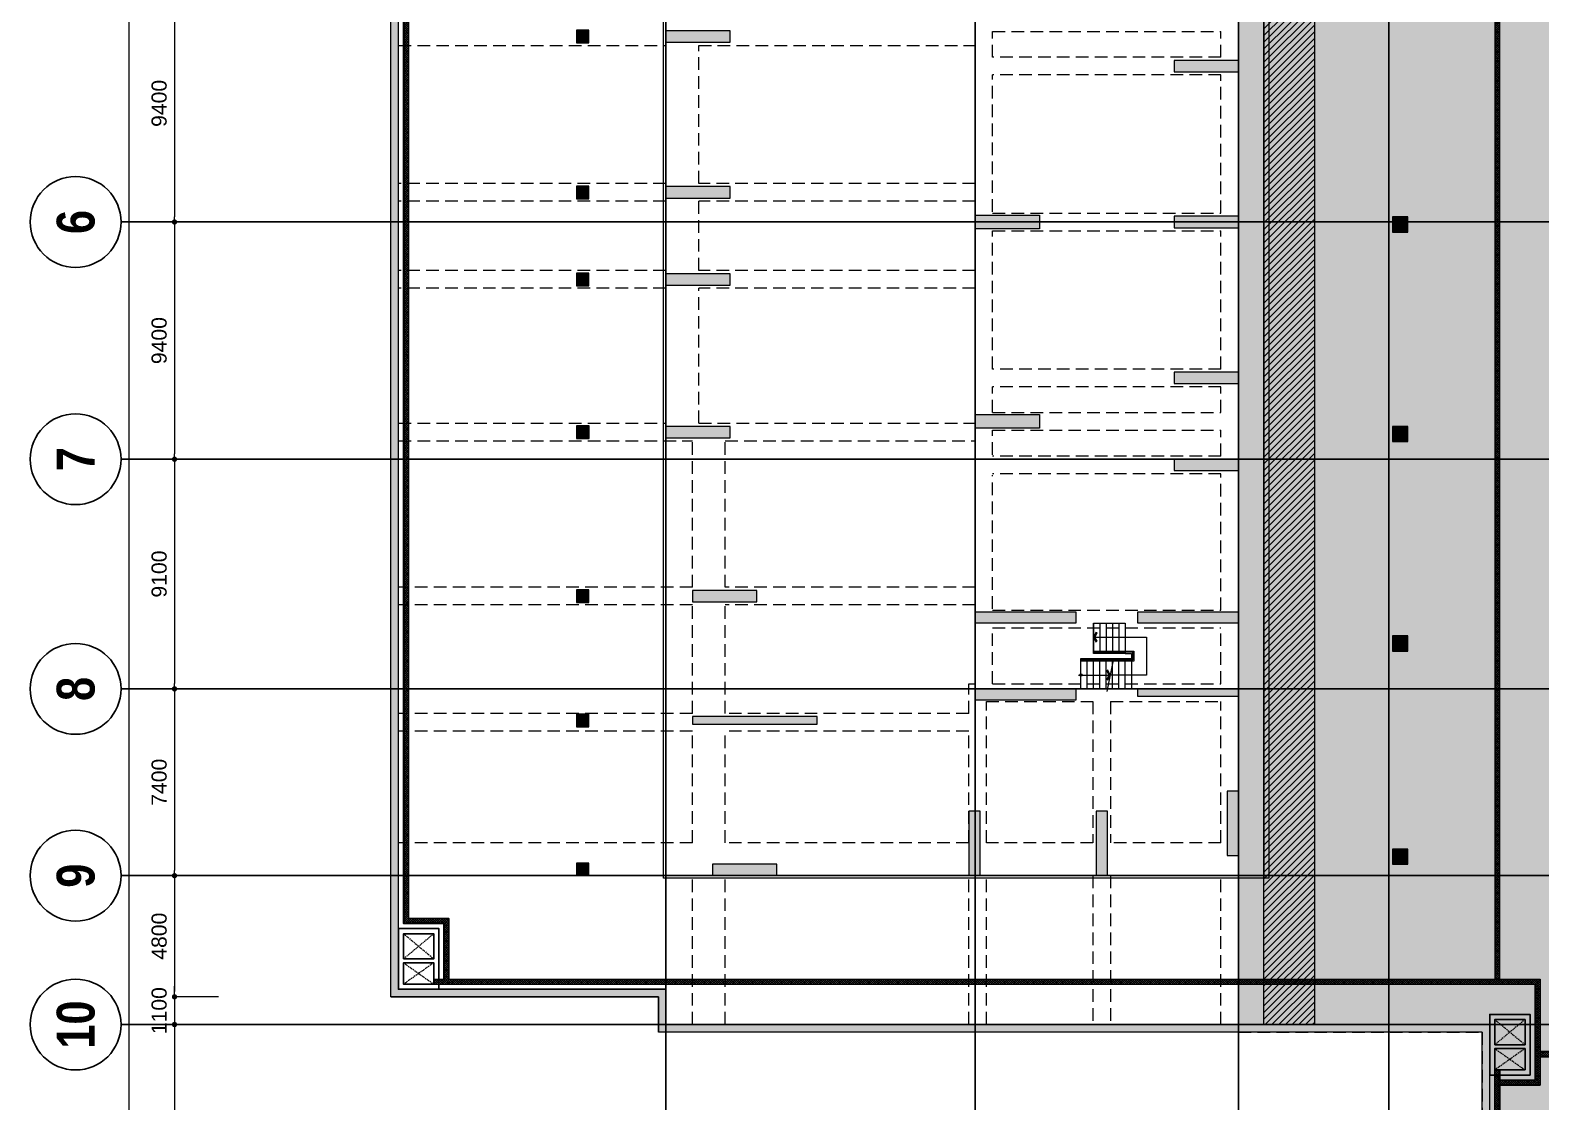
# Model space of a CAD drawing. Header units: millimetres. Extents: x 2356525 to 2927188, y -665534 to -417818.
# Drawn here: x 2379261 to 2439133, y -528691 to -486232 of the extents above; entities that cross this region are included whole.
import ezdxf
from ezdxf.enums import TextEntityAlignment as Align

# ---------------------------------------------------------------- set-up
doc = ezdxf.new("R2010")
doc.units = ezdxf.units.MM
doc.header["$LTSCALE"] = 200
doc.header["$MEASUREMENT"] = 0
for name, pattern in [('CHG_XX_Cot_Ham 2$0$MB_Luoi truc$0$HTT Hidden 21', [3, 2, -1]), ('CHG_XX_Damsan_Ham 2$0$CHG_XX_Damsan_Ham 2$0$HIDDEN', [0.375, 0.25, -0.125]), ('CHG_XX_Luoi truc$0$MB_Luoi truc$0$Center101', [13, 10, -1, 1, -1])]:
    doc.linetypes.add(name, pattern=pattern)
doc.layers.get('0').update_dxf_attribs({"lineweight": 9})
doc.layers.get('Defpoints').update_dxf_attribs({"color": 10, "lineweight": 0})
for name, color, linetype, lineweight in [('CHG_XX_Cot_Ham 2$0$MB_Luoi truc$0$Dim 300', 1, 'Continuous', 5), ('CHG_XX_Cot_Ham 2$0$NS-Pier-H2', 150, 'Continuous', 13), ('CHG_XX_Cot_Ham 2$0$NS-Pier-H2 @ 1', 150, 'Continuous', 13), ('CHG_XX_Cot_Ham 2$0$NS-Pier-H2 @ 150', 150, 'Continuous', 13), ("CHG_XX_Damsan_Ham 2$0$CHG_XX_Damsan_Ham 2$0$'S_General_Hidden_1 Thin", 1, 'CHG_XX_Damsan_Ham 2$0$CHG_XX_Damsan_Ham 2$0$HIDDEN', 18), ('CHG_XX_Damsan_Ham 2$0$CHG_XX_Damsan_Ham 2$0$CHG_XX_Damsan_Ham 2$0$DBAO', 3, 'Continuous', 13), ('CHG_XX_Damsan_Ham 2$0$CHG_XX_Damsan_Ham 2$0$CHG_XX_Damsan_Ham 2$0$Start net bao', 3, 'Continuous', 18), ('CHG_XX_Damsan_Ham 2$0$CHG_XX_Damsan_Ham 2$0$DBAO', 3, 'Continuous', 13), ('CHG_XX_Damsan_Ham 2$0$CHG_XX_Damsan_Ham 2$0$DMo', 9, 'CHG_XX_Damsan_Ham 2$0$CHG_XX_Damsan_Ham 2$0$HIDDEN', 9), ('CHG_XX_Damsan_Ham 2$0$CHG_XX_Damsan_Ham 2$0$DTE-MEP-H-SLAB TEXT', 3, 'Continuous', 0), ('CHG_XX_Damsan_Ham 2$0$CHG_XX_Damsan_Ham 2$0$HATCH', 154, 'Continuous', 9), ('CHG_XX_Damsan_Ham 2$0$CHG_XX_Damsan_Ham 2$0$mach ngung thi cong', 6, 'Continuous', 13), ('CHG_XX_Damsan_Ham 2$0$CHG_XX_Damsan_Ham 2$0$Start hatch', 8, 'Continuous', 25), ('CHG_XX_Damsan_Ham 2$0$CHG_XX_Damsan_Ham 2$0$Start net bao', 3, 'Continuous', 18), ('CHG_XX_Damsan_Ham 2$0$HATCH', 57, 'Continuous', 9), ('CHG_XX_Damsan_Ham 2$0$mach ngung thi cong', 6, 'Continuous', 13), ('CHG_XX_Damsan_Ham 2$0$tam cap ram', 8, 'Continuous', 5)]:
    doc.layers.add(name, color=color, linetype=linetype, lineweight=lineweight)
for name, color, linetype, lineweight, plot in [('CHG_XX_Cot_Ham 2$0$NS-Column-H2', 90, 'Continuous', 13, False), ('CHG_XX_Cot_Ham 2$0$NS-Column-H2 @ 1', 90, 'Continuous', 13, False), ('CHG_XX_Cot_Ham 2$0$NS-Column-H2 @ 150', 90, 'Continuous', 13, False)]:
    doc.layers.add(name, color=color, linetype=linetype, lineweight=lineweight, plot=plot)
for name, color, linetype in [("CHG_XX_Damsan_Ham 2$0$CHG_XX_Damsan_Ham 2$0$'S_General_Hatch_8", 8, 'Continuous'), ('CHG_XX_Damsan_Ham 2$0$CHG_XX_Damsan_Ham 2$0$MEP-00-GENERAL-35', 2, 'Continuous'), ('CHG_XX_Luoi truc$0$Grid', 34, 'Continuous'), ('CHG_XX_Luoi truc$0$Grid Line', 251, 'CHG_XX_Luoi truc$0$MB_Luoi truc$0$Center101')]:
    doc.layers.add(name, color=color, linetype=linetype)
doc.styles.add('CHG_XX_Cot_Ham 2$0$MB_Luoi truc$0$Arial_C', font='arial.ttf')
doc.styles.add('CHG_XX_Luoi truc$0$MB_Luoi truc$0$Grid A-F$0$VNI-HelveCB', font='')
doc.styles.get('CHG_XX_Luoi truc$0$MB_Luoi truc$0$Grid A-F$0$VNI-HelveCB').set_extended_font_data('VNI-Helve-Condense', bold=True)
doc.dimstyles.new('CHG_XX_Cot_Ham 2$0$MB_Luoi truc$0$Dim 300 (A1-A2)', dxfattribs={"dimscale": 300, "dimtxt": 2, "dimasz": 0.7, "dimexe": 0, "dimexo": 1, "dimgap": 1, "dimtad": 1, "dimdec": 0, "dimzin": 12, "dimdsep": 46, "dimtxsty": 'CHG_XX_Cot_Ham 2$0$MB_Luoi truc$0$Arial_C', "dimblk": 'CHG_XX_Cot_Ham 2$0$MB_Luoi truc$0$_Dot', "dimcen": 1, "dimclrd": 256, "dimclre": 256, "dimclrt": 3, "dimadec": 0, "dimazin": 0, "dimtfac": 1, "dimtdec": 0, "dimtix": 1, "dimtmove": 2, "dimatfit": 3, "dimldrblk": 'CHG_XX_Cot_Ham 2$0$MB_Luoi truc$0$HTT Arrow 30', "dimfxl": 1, "dimtolj": 1, "dimtzin": 0, "dimarcsym": 0})
pattern_1 = [(45, (273994.73, -8650), (-44.194174, 44.194174), []), (135, (273994.73, -8650), (-44.194174, -44.194174), [])]
pattern_2 = [(45, (170555.19, -8650), (-44.194174, 44.194174), []), (135, (170555.19, -8650), (-44.194174, -44.194174), [])]

# ---------------------------------------------------------------- blocks, each defined once
blk = doc.blocks.new('CHG_XX_Cot_Ham 2$0$MB_Luoi truc$0$_Dot')
at = {"color": 0, "linetype": 'ByBlock', "lineweight": -2}
blk.add_line((-0.5, 0), (-1, 0), dxfattribs=at)
at = {"color": 0, "linetype": 'ByBlock', "const_width": 0.5}
blk.add_lwpolyline([(-0.25, 0, 1), (0.25, 0, 1)], format="xyb", close=True, dxfattribs=at)
blk = doc.blocks.new('*D810')
at = {"layer": 'CHG_XX_Cot_Ham 2$0$MB_Luoi truc$0$Dim 300', "lineweight": -2, "transparency": 16777216}
for p, q in [((-17945, 125550), (-19478, 125550)), ((-19478, 125340), (-19478, 116360)), ((-17945, 116150), (-19478, 116150))]:
    blk.add_line(p, q, dxfattribs=at)
at = {"layer": 'Defpoints', "color": 0, "transparency": 16777216}
for p in [(-17645, 125550), (-19478, 116150), (-17645, 116150)]:
    blk.add_point(p, dxfattribs=at)
at = {"layer": 'CHG_XX_Cot_Ham 2$0$MB_Luoi truc$0$Dim 300', "lineweight": -2, "transparency": 16777216, "xscale": 210, "yscale": 210, "zscale": 210}
for p, rotation in [((-19478, 125550), 90), ((-19478, 116150), 270)]:
    blk.add_blockref('CHG_XX_Cot_Ham 2$0$MB_Luoi truc$0$_Dot', p, dxfattribs=dict(at, rotation=rotation))
at = {"layer": 'CHG_XX_Cot_Ham 2$0$MB_Luoi truc$0$Dim 300', "color": 3, "transparency": 16777216, "insert": (-20085, 120850), "char_height": 600, "attachment_point": 5, "rotation": 90, "style": 'CHG_XX_Cot_Ham 2$0$MB_Luoi truc$0$Arial_C'}
blk.add_mtext('\\A1;9400', dxfattribs=at)
blk = doc.blocks.new('CHG_XX_Cot_Ham 2$0$MB_Luoi truc$0$HTT Arrow 30')
blk.add_hatch(color=256).paths.add_polyline_path([(-2.5, 0.375), (-2.5, -0.375), (0, 0)])
at = {"color": 0, "linetype": 'ByBlock', "lineweight": -2}
for p, q in [((0, 0), (-2.5, 0.375)), ((-2.5, -0.375), (-2.5, 0.375)), ((0, 0), (-2.5, -0.375))]:
    blk.add_line(p, q, dxfattribs=at)
blk = doc.blocks.new('*D811')
at = {"layer": 'CHG_XX_Cot_Ham 2$0$MB_Luoi truc$0$Dim 300', "lineweight": -2, "transparency": 16777216}
for p, q in [((-17945, 116150), (-19478, 116150)), ((-19478, 115940), (-19478, 106960)), ((-17945, 106750), (-19478, 106750))]:
    blk.add_line(p, q, dxfattribs=at)
at = {"layer": 'Defpoints', "color": 0, "transparency": 16777216}
for p in [(-17645, 116150), (-19478, 106750), (-17645, 106750)]:
    blk.add_point(p, dxfattribs=at)
at = {"layer": 'CHG_XX_Cot_Ham 2$0$MB_Luoi truc$0$Dim 300', "lineweight": -2, "transparency": 16777216, "xscale": 210, "yscale": 210, "zscale": 210}
for p, rotation in [((-19478, 116150), 90), ((-19478, 106750), 270)]:
    blk.add_blockref('CHG_XX_Cot_Ham 2$0$MB_Luoi truc$0$_Dot', p, dxfattribs=dict(at, rotation=rotation))
at = {"layer": 'CHG_XX_Cot_Ham 2$0$MB_Luoi truc$0$Dim 300', "color": 3, "transparency": 16777216, "insert": (-20085, 111450), "char_height": 600, "attachment_point": 5, "rotation": 90, "style": 'CHG_XX_Cot_Ham 2$0$MB_Luoi truc$0$Arial_C'}
blk.add_mtext('\\A1;9400', dxfattribs=at)
blk = doc.blocks.new('*D812')
at = {"layer": 'CHG_XX_Cot_Ham 2$0$MB_Luoi truc$0$Dim 300', "lineweight": -2, "transparency": 16777216}
for p, q in [((-17945, 106750), (-19478, 106750)), ((-19478, 106540), (-19478, 97860)), ((-17945, 97650), (-19478, 97650))]:
    blk.add_line(p, q, dxfattribs=at)
at = {"layer": 'Defpoints', "color": 0, "transparency": 16777216}
for p in [(-17645, 106750), (-19478, 97650), (-17645, 97650)]:
    blk.add_point(p, dxfattribs=at)
at = {"layer": 'CHG_XX_Cot_Ham 2$0$MB_Luoi truc$0$Dim 300', "lineweight": -2, "transparency": 16777216, "xscale": 210, "yscale": 210, "zscale": 210}
for p, rotation in [((-19478, 106750), 90), ((-19478, 97650), 270)]:
    blk.add_blockref('CHG_XX_Cot_Ham 2$0$MB_Luoi truc$0$_Dot', p, dxfattribs=dict(at, rotation=rotation))
at = {"layer": 'CHG_XX_Cot_Ham 2$0$MB_Luoi truc$0$Dim 300', "color": 3, "transparency": 16777216, "insert": (-20085, 102200), "char_height": 600, "attachment_point": 5, "rotation": 90, "style": 'CHG_XX_Cot_Ham 2$0$MB_Luoi truc$0$Arial_C'}
blk.add_mtext('\\A1;9100', dxfattribs=at)
blk = doc.blocks.new('*D813')
at = {"layer": 'CHG_XX_Cot_Ham 2$0$MB_Luoi truc$0$Dim 300', "lineweight": -2, "transparency": 16777216}
for p, q in [((-17945, 97650), (-19478, 97650)), ((-19478, 97440), (-19478, 90460)), ((-17945, 90250), (-19478, 90250))]:
    blk.add_line(p, q, dxfattribs=at)
at = {"layer": 'Defpoints', "color": 0, "transparency": 16777216}
for p in [(-17645, 97650), (-19478, 90250), (-17645, 90250)]:
    blk.add_point(p, dxfattribs=at)
at = {"layer": 'CHG_XX_Cot_Ham 2$0$MB_Luoi truc$0$Dim 300', "lineweight": -2, "transparency": 16777216, "xscale": 210, "yscale": 210, "zscale": 210}
for p, rotation in [((-19478, 97650), 90), ((-19478, 90250), 270)]:
    blk.add_blockref('CHG_XX_Cot_Ham 2$0$MB_Luoi truc$0$_Dot', p, dxfattribs=dict(at, rotation=rotation))
at = {"layer": 'CHG_XX_Cot_Ham 2$0$MB_Luoi truc$0$Dim 300', "color": 3, "transparency": 16777216, "insert": (-20085, 93950), "char_height": 600, "attachment_point": 5, "rotation": 90, "style": 'CHG_XX_Cot_Ham 2$0$MB_Luoi truc$0$Arial_C'}
blk.add_mtext('\\A1;7400', dxfattribs=at)
blk = doc.blocks.new('*D815')
at = {"layer": 'CHG_XX_Cot_Ham 2$0$MB_Luoi truc$0$Dim 300', "lineweight": -2, "transparency": 16777216}
for p, q in [((-17945, 90250), (-19478, 90250)), ((-19478, 90040), (-19478, 85660)), ((-17945, 85450), (-19478, 85450))]:
    blk.add_line(p, q, dxfattribs=at)
at = {"layer": 'Defpoints', "color": 0, "transparency": 16777216}
for p in [(-17645, 90250), (-19478, 85450), (-17645, 85450)]:
    blk.add_point(p, dxfattribs=at)
at = {"layer": 'CHG_XX_Cot_Ham 2$0$MB_Luoi truc$0$Dim 300', "lineweight": -2, "transparency": 16777216, "xscale": 210, "yscale": 210, "zscale": 210}
for p, rotation in [((-19478, 90250), 90), ((-19478, 85450), 270)]:
    blk.add_blockref('CHG_XX_Cot_Ham 2$0$MB_Luoi truc$0$_Dot', p, dxfattribs=dict(at, rotation=rotation))
at = {"layer": 'CHG_XX_Cot_Ham 2$0$MB_Luoi truc$0$Dim 300', "color": 3, "transparency": 16777216, "insert": (-20085, 87850), "char_height": 600, "attachment_point": 5, "rotation": 90, "style": 'CHG_XX_Cot_Ham 2$0$MB_Luoi truc$0$Arial_C'}
blk.add_mtext('\\A1;4800', dxfattribs=at)
blk = doc.blocks.new('*D816')
at = {"layer": 'CHG_XX_Cot_Ham 2$0$MB_Luoi truc$0$Dim 300', "lineweight": -2, "transparency": 16777216}
for p, q in [((-19478, 85660), (-19478, 85870)), ((-17729, 85450), (-19478, 85450)), ((-19478, 85450), (-19478, 84350)), ((-17729, 84350), (-19478, 84350)), ((-19478, 84140), (-19478, 83930))]:
    blk.add_line(p, q, dxfattribs=at)
at = {"layer": 'Defpoints', "color": 0, "transparency": 16777216}
for p in [(-17429, 85450), (-19478, 84350), (-17429, 84350)]:
    blk.add_point(p, dxfattribs=at)
at = {"layer": 'CHG_XX_Cot_Ham 2$0$MB_Luoi truc$0$Dim 300', "lineweight": -2, "transparency": 16777216, "xscale": 210, "yscale": 210, "zscale": 210}
for p, rotation in [((-19478, 85450), 270), ((-19478, 84350), 90)]:
    blk.add_blockref('CHG_XX_Cot_Ham 2$0$MB_Luoi truc$0$_Dot', p, dxfattribs=dict(at, rotation=rotation))
at = {"layer": 'CHG_XX_Cot_Ham 2$0$MB_Luoi truc$0$Dim 300', "color": 3, "transparency": 16777216, "insert": (-20085, 84900), "char_height": 600, "attachment_point": 5, "rotation": 90, "style": 'CHG_XX_Cot_Ham 2$0$MB_Luoi truc$0$Arial_C'}
blk.add_mtext('\\A1;1100', dxfattribs=at)
blk = doc.blocks.new('*D817')
at = {"layer": 'CHG_XX_Cot_Ham 2$0$MB_Luoi truc$0$Dim 300', "lineweight": -2, "transparency": 16777216}
for p, q in [((-17945, 84350), (-19478, 84350)), ((-19478, 84140), (-19478, 74060)), ((-17945, 73850), (-19478, 73850))]:
    blk.add_line(p, q, dxfattribs=at)
at = {"layer": 'Defpoints', "color": 0, "transparency": 16777216}
for p in [(-17645, 84350), (-19478, 73850), (-17645, 73850)]:
    blk.add_point(p, dxfattribs=at)
at = {"layer": 'CHG_XX_Cot_Ham 2$0$MB_Luoi truc$0$Dim 300', "lineweight": -2, "transparency": 16777216, "xscale": 210, "yscale": 210, "zscale": 210}
for p, rotation in [((-19478, 84350), 90), ((-19478, 73850), 270)]:
    blk.add_blockref('CHG_XX_Cot_Ham 2$0$MB_Luoi truc$0$_Dot', p, dxfattribs=dict(at, rotation=rotation))
at = {"layer": 'CHG_XX_Cot_Ham 2$0$MB_Luoi truc$0$Dim 300', "color": 3, "transparency": 16777216, "insert": (-20085, 79100), "char_height": 600, "attachment_point": 5, "rotation": 90, "style": 'CHG_XX_Cot_Ham 2$0$MB_Luoi truc$0$Arial_C'}
blk.add_mtext('\\A1;10500', dxfattribs=at)
blk = doc.blocks.new('*D826')
at = {"layer": 'CHG_XX_Cot_Ham 2$0$MB_Luoi truc$0$Dim 300', "lineweight": -2, "transparency": 16777216}
for p, q in [((-17945, 163400), (-21278, 163400)), ((-21278, -8790), (-21278, 163190)), ((-17945, -9000), (-21278, -9000))]:
    blk.add_line(p, q, dxfattribs=at)
at = {"layer": 'Defpoints', "color": 0, "transparency": 16777216}
for p in [(-21278, 163400), (-17645, 163400), (-17645, -9000)]:
    blk.add_point(p, dxfattribs=at)
at = {"layer": 'CHG_XX_Cot_Ham 2$0$MB_Luoi truc$0$Dim 300', "lineweight": -2, "transparency": 16777216, "xscale": 210, "yscale": 210, "zscale": 210}
for p, rotation in [((-21278, 163400), 90), ((-21278, -9000), 270)]:
    blk.add_blockref('CHG_XX_Cot_Ham 2$0$MB_Luoi truc$0$_Dot', p, dxfattribs=dict(at, rotation=rotation))
at = {"layer": 'CHG_XX_Cot_Ham 2$0$MB_Luoi truc$0$Dim 300', "color": 3, "transparency": 16777216, "insert": (-21885, 77200), "char_height": 600, "attachment_point": 5, "rotation": 90, "style": 'CHG_XX_Cot_Ham 2$0$MB_Luoi truc$0$Arial_C'}
blk.add_mtext('\\A1;172400', dxfattribs=at)
blk = doc.blocks.new('*U864')
at = {"layer": 'CHG_XX_Cot_Ham 2$0$NS-Pier-H2 @ 1'}
h = blk.add_hatch(color=256, dxfattribs=at)
h.dxf.hatch_style = 1
h.paths.add_polyline_path([(450, 0), (0, 0), (0, -2550), (450, -2550)])
at = {"layer": 'CHG_XX_Cot_Ham 2$0$NS-Pier-H2 @ 150'}
h = blk.add_hatch(color=256, dxfattribs=at)
h.dxf.hatch_style = 1
h.paths.add_polyline_path([(450, 0), (0, 0), (0, -2550), (450, -2550)])
blk = doc.blocks.new('CHG_XX_Cot_Ham 2$0$Block A_C450x2250')
at = {"layer": 'CHG_XX_Cot_Ham 2$0$NS-Pier-H2'}
blk.add_lwpolyline([(450, -2550), (0, -2550), (0, 0), (450, 0)], close=True, dxfattribs=at)
blk.add_blockref('*U864', (0, 0), dxfattribs=at)
blk = doc.blocks.new('CHG_XX_Cot_Ham 2$0$Block A_C4950x300')
at = {"layer": 'CHG_XX_Cot_Ham 2$0$NS-Pier-H2'}
h = blk.add_hatch(color=256, dxfattribs=at)
h.dxf.hatch_style = 1
h.paths.add_polyline_path([(4950, -300), (4950, 0), (0, 0), (0, -300)])
blk.add_lwpolyline([(4950, -300), (4950, 0), (0, 0), (0, -300)], close=True, dxfattribs=at)
blk = doc.blocks.new('*U865')
at = {"layer": 'CHG_XX_Cot_Ham 2$0$NS-Column-H2 @ 1'}
h = blk.add_hatch(color=256, dxfattribs=at)
h.dxf.hatch_style = 1
h.paths.add_polyline_path([(-300, -300), (-300, 300), (300, 300), (300, -300)])
at = {"layer": 'CHG_XX_Cot_Ham 2$0$NS-Column-H2 @ 150'}
h = blk.add_hatch(color=256, dxfattribs=at)
h.dxf.hatch_style = 1
h.paths.add_polyline_path([(-300, -300), (-300, 300), (300, 300), (300, -300)])
blk = doc.blocks.new('CHG_XX_Cot_Ham 2$0$HoBoi_C600x600')
at = {"layer": 'CHG_XX_Cot_Ham 2$0$NS-Column-H2'}
blk.add_lwpolyline([(300, -300), (300, 300), (-300, 300), (-300, -300)], close=True, dxfattribs=at)
blk.add_blockref('*U865', (0, 0), dxfattribs=at)
blk = doc.blocks.new('CHG_XX_Cot_Ham 2$0$Block A_C10450x300')
at = {"layer": 'CHG_XX_Cot_Ham 2$0$NS-Pier-H2'}
h = blk.add_hatch(color=256, dxfattribs=at)
h.dxf.hatch_style = 1
h.paths.add_polyline_path([(6450, 0), (6450, -450), (10450, -450), (10450, 0)])
h.paths.add_polyline_path([(4000, -450), (4000, 0), (0, 0), (0, -450)])
for points in [[(0, 0), (4000, 0), (4000, -450), (0, -450)], [(6450, 0), (10450, 0), (10450, -450), (6450, -450)]]:
    blk.add_lwpolyline(points, close=True, dxfattribs=at)
blk = doc.blocks.new('*U866')
at = {"layer": 'CHG_XX_Cot_Ham 2$0$NS-Column-H2 @ 1'}
h = blk.add_hatch(color=256, dxfattribs=at)
h.dxf.hatch_style = 1
h.paths.add_polyline_path([(-250, -250), (-250, 250), (250, 250), (250, -250)])
at = {"layer": 'CHG_XX_Cot_Ham 2$0$NS-Column-H2 @ 150'}
h = blk.add_hatch(color=256, dxfattribs=at)
h.dxf.hatch_style = 1
h.paths.add_polyline_path([(-250, -250), (-250, 250), (250, 250), (250, -250)])
blk = doc.blocks.new('CHG_XX_Cot_Ham 2$0$500x500')
at = {"layer": 'CHG_XX_Cot_Ham 2$0$NS-Column-H2'}
blk.add_lwpolyline([(250, -250), (250, 250), (-250, 250), (-250, -250)], close=True, dxfattribs=at)
blk.add_blockref('*U866', (0, 0), dxfattribs=at)
blk = doc.blocks.new('*U867')
at = {"layer": 'CHG_XX_Cot_Ham 2$0$NS-Pier-H2 @ 1'}
h = blk.add_hatch(color=256, dxfattribs=at)
h.dxf.hatch_style = 1
h.paths.add_polyline_path([(550, 0), (0, 0), (0, -2550), (550, -2550)])
at = {"layer": 'CHG_XX_Cot_Ham 2$0$NS-Pier-H2 @ 150'}
h = blk.add_hatch(color=256, dxfattribs=at)
h.dxf.hatch_style = 1
h.paths.add_polyline_path([(550, 0), (0, 0), (0, -2550), (550, -2550)])
blk = doc.blocks.new('CHG_XX_Cot_Ham 2$0$550x2550')
at = {"layer": 'CHG_XX_Cot_Ham 2$0$NS-Pier-H2'}
blk.add_lwpolyline([(550, -2550), (0, -2550), (0, 0), (550, 0)], close=True, dxfattribs=at)
blk.add_blockref('*U867', (0, 0), dxfattribs=at)
blk = doc.blocks.new('*U835')
at = {"layer": 'CHG_XX_Luoi truc$0$Grid Line'}
blk.add_line((0, 0), (0, 608), dxfattribs=at)
at = {"layer": 'CHG_XX_Luoi truc$0$Grid', "lineweight": -2, "style": 'CHG_XX_Luoi truc$0$MB_Luoi truc$0$Grid A-F$0$VNI-HelveCB'}
for tag, p in [('GRIDSUB', (0, 617)), ('GRID', (0, -9))]:
    blk.add_attdef(tag, text='', height=5, dxfattribs=at).set_placement(p, align=Align.MIDDLE)
blk = doc.blocks.new('*U836')
at = {"layer": 'CHG_XX_Luoi truc$0$Grid Line'}
blk.add_line((0, 0), (0, 608), dxfattribs=at)
at = {"layer": 'CHG_XX_Luoi truc$0$Grid', "lineweight": -2, "style": 'CHG_XX_Luoi truc$0$MB_Luoi truc$0$Grid A-F$0$VNI-HelveCB'}
for tag, p in [('GRIDSUB', (0, 617)), ('GRID', (0, -9))]:
    blk.add_attdef(tag, text='', height=5, dxfattribs=at).set_placement(p, align=Align.MIDDLE)
blk = doc.blocks.new('*U837')
at = {"layer": 'CHG_XX_Luoi truc$0$Grid', "lineweight": -2}
blk.add_line((0, 441), (0, 438), dxfattribs=at)
blk.add_circle((0, 447), 6, dxfattribs=at)
at = {"layer": 'CHG_XX_Luoi truc$0$Grid Line'}
blk.add_line((0, 0), (0, 438), dxfattribs=at)
at = {"layer": 'CHG_XX_Luoi truc$0$Grid', "lineweight": -2, "style": 'CHG_XX_Luoi truc$0$MB_Luoi truc$0$Grid A-F$0$VNI-HelveCB'}
for tag, p in [('GRIDSUB', (0, 447)), ('GRID', (0, -9))]:
    blk.add_attdef(tag, text='', height=5, dxfattribs=at).set_placement(p, align=Align.MIDDLE)
blk = doc.blocks.new('CHG_XX_Luoi truc')
at = {"layer": 'CHG_XX_Luoi truc$0$Grid', "xscale": 300, "yscale": 300, "zscale": 300}
for name, p in [('*U836', (0, -12747)), ('*U835', (12250, -12747)), ('*U835', (22700, -12747)), ('*U835', (28650, -12747))]:
    blk.add_blockref(name, p, dxfattribs=at)
at = {"layer": 'CHG_XX_Luoi truc$0$Grid'}
ref = blk.add_blockref('*U837', (110703, 116150), dxfattribs=dict(at, xscale=300.0000000000013, yscale=300.0000000000013, zscale=300.0000000000013, rotation=90))
ref.add_attrib('GRIDSUB', '6', dxfattribs={"lineweight": -2, "height": 1500, "rotation": 90, "style": 'CHG_XX_Luoi truc$0$MB_Luoi truc$0$Grid A-F$0$VNI-HelveCB'}).set_placement((-23397, 116150), align=Align.MIDDLE)
ref = blk.add_blockref('*U837', (110703, 106750), dxfattribs=dict(at, xscale=300.0000000000013, yscale=300.0000000000013, zscale=300.0000000000013, rotation=90))
ref.add_attrib('GRIDSUB', '7', dxfattribs={"lineweight": -2, "height": 1500, "rotation": 90, "style": 'CHG_XX_Luoi truc$0$MB_Luoi truc$0$Grid A-F$0$VNI-HelveCB'}).set_placement((-23397, 106750), align=Align.MIDDLE)
ref = blk.add_blockref('*U837', (110703, 97650), dxfattribs=dict(at, xscale=300.0000000000013, yscale=300.0000000000013, zscale=300.0000000000013, rotation=90))
ref.add_attrib('GRIDSUB', '8', dxfattribs={"lineweight": -2, "height": 1500, "rotation": 90, "style": 'CHG_XX_Luoi truc$0$MB_Luoi truc$0$Grid A-F$0$VNI-HelveCB'}).set_placement((-23397, 97650), align=Align.MIDDLE)
ref = blk.add_blockref('*U837', (110703, 90250), dxfattribs=dict(at, xscale=300.0000000000013, yscale=300.0000000000013, zscale=300.0000000000013, rotation=90))
ref.add_attrib('GRIDSUB', '9', dxfattribs={"lineweight": -2, "height": 1500, "rotation": 90, "style": 'CHG_XX_Luoi truc$0$MB_Luoi truc$0$Grid A-F$0$VNI-HelveCB'}).set_placement((-23397, 90250), align=Align.MIDDLE)
ref = blk.add_blockref('*U837', (110703, 84350), dxfattribs=dict(at, xscale=300.0000000000013, yscale=300.0000000000013, zscale=300.0000000000013, rotation=90))
ref.add_attrib('GRIDSUB', '10', dxfattribs={"lineweight": -2, "height": 1500, "rotation": 90, "style": 'CHG_XX_Luoi truc$0$MB_Luoi truc$0$Grid A-F$0$VNI-HelveCB'}).set_placement((-23397, 84350), align=Align.MIDDLE)
blk = doc.blocks.new('CHG_XX_Damsan_Ham 2$0$CHG_XX_Damsan_Ham 2$0$sdfsgdh')
at = {"layer": 'CHG_XX_Damsan_Ham 2$0$CHG_XX_Damsan_Ham 2$0$Start hatch', "ltscale": 0.5}
h = blk.add_hatch(dxfattribs=at)
h.set_pattern_fill('ANSI37', color=256, scale=500)
h.set_pattern_definition(pattern_2)
h.paths.add_polyline_path([(43750, 200), (43550, 200), (43550, -38999), (43750, -38999)])
h = blk.add_hatch(dxfattribs=at)
h.set_pattern_fill('ANSI37', color=256, scale=500)
h.set_pattern_definition(pattern_1)
h.paths.add_polyline_path([(500, -21786), (300, -21786), (300, -50027), (500, -50027)])
h = blk.add_hatch(dxfattribs=at)
h.set_pattern_fill('ANSI37', color=256, scale=500)
h.set_pattern_definition(pattern_2)
h.paths.add_polyline_path([(43750, -38999), (43550, -38999), (43550, -74750), (43750, -74750)])
h = blk.add_hatch(dxfattribs=at)
h.set_pattern_fill('ANSI37', color=256, scale=500)
h.set_pattern_definition(pattern_1)
h.paths.add_polyline_path([(500, -50027), (300, -50027), (300, -72550), (1900, -72550), (1900, -74750), (1500, -74750), (1500, -74950), (2100, -74950), (2100, -76250), (2100, -72350), (500, -72350)])
h = blk.add_hatch(dxfattribs=at)
h.set_pattern_fill('ANSI37', color=256, scale=500)
h.set_pattern_definition([(45, (273994.73, -7150), (-44.194174, 44.194174), []), (135, (273994.73, -7150), (-44.194174, -44.194174), [])])
h.paths.add_polyline_path([(45350, -74750), (2100, -74750), (2100, -74950), (45150, -74950), (45150, -78750), (43750, -78750), (43750, -78550), (43550, -78550), (43550, -78950), (43750, -78950), (45350, -78950)])
h = blk.add_hatch(dxfattribs=at)
h.set_pattern_fill('ANSI37', color=256, scale=500)
h.set_pattern_definition(pattern_2)
h.paths.add_polyline_path([(72249, -76705), (74991, -76705), (74991, -77624), (74591, -77624), (74591, -77824), (75191, -77824), (75191, -77624), (75191, -76505), (73704, -76505), (73504, -76505), (72049, -76505), (72049, -77624), (45350, -77624), (45350, -77824), (72249, -77824)])
h = blk.add_hatch(dxfattribs=at)
h.set_pattern_fill('ANSI37', color=256, scale=500)
h.set_pattern_definition(pattern_1)
h.paths.add_polyline_path([(43750, -78350), (43550, -78350), (43550, -123131), (45150, -123131), (45150, -125931), (43750, -125931), (43750, -125531), (43550, -125531), (43550, -126131), (43750, -126131), (45350, -126131), (45350, -122931), (43750, -122931)])
at = {"layer": 'CHG_XX_Damsan_Ham 2$0$CHG_XX_Damsan_Ham 2$0$DTE-MEP-H-SLAB TEXT', "color": 2, "ltscale": 0.5}
for p, q in [((43550, 200), (43550, -74750)), ((43750, -74750), (43750, 200)), ((1500, -74750), (1900, -74750)), ((1500, -74750), (1500, -74950)), ((2100, -74750), (45350, -74750)), ((1500, -74950), (45150, -74950)), ((45350, -77124), (45350, -77324)), ((43750, -78350), (43550, -78350))]:
    blk.add_line(p, q, dxfattribs=at)
at = {"layer": 'CHG_XX_Damsan_Ham 2$0$CHG_XX_Damsan_Ham 2$0$MEP-00-GENERAL-35'}
for points in [[(1900, -74750), (1900, -72550), (300, -72550), (300, 0)], [(2100, -74750), (2100, -72350), (500, -72350), (500, -600)], [(43750, -78950), (45350, -78950), (45350, -74750)], [(43750, -78750), (45150, -78750), (45150, -74950)], [(45350, -77624), (72049, -77624), (72049, -76505), (73504, -76505)], [(45350, -77824), (72249, -77824), (72249, -76705), (74991, -76705), (74991, -77624)], [(43750, -125931), (45150, -125931), (45150, -123131), (43550, -123131), (43550, -78350)], [(43750, -78750), (43750, -78350)], [(43750, -126131), (45350, -126131), (45350, -122931), (43750, -122931), (43750, -78950)]]:
    blk.add_lwpolyline(points, dxfattribs=at)
for points in [[(1700, -75150), (1700, -72750), (100, -72750), (100, -75150)], [(300, -73950), (300, -72950), (1500, -72950), (1500, -73950)], [(1500, -74950), (1500, -74100), (300, -74100), (300, -74950)], [(44950, -78550), (44950, -76150), (43350, -76150), (43350, -78550)], [(43550, -77350), (43550, -76350), (44750, -76350), (44750, -77350)], [(44750, -78350), (44750, -77500), (43550, -77500), (43550, -78350)]]:
    blk.add_lwpolyline(points, close=True, dxfattribs=at)
blk = doc.blocks.new('CHG_XX_Damsan_Ham 2$0$MB Ham 2$0$Dot')
at = {"linetype": 'ByBlock', "lineweight": -2}
h = blk.add_hatch(color=0, dxfattribs=at)
edge = h.paths.add_edge_path()
edge.add_arc((0, 0), 0.5, 0, 360)
at = {"color": 0, "linetype": 'ByBlock', "lineweight": -2}
blk.add_line((0, -1), (0, 1), dxfattribs=at)
blk.add_circle((0, 0), 0.5, dxfattribs=at)
blk = doc.blocks.new('CHG_XX_Damsan_Ham 2$0$MB Ham 2$0$Arrow 60')
at = {"linetype": 'ByBlock', "lineweight": -2}
h = blk.add_hatch(color=0, dxfattribs=at)
h.paths.add_polyline_path([(1.88, 0.94), (1.65, 1.38), (0, 0.56), (-1.65, 1.38), (-1.88, 0.94), (0, 0)], flags=17)
h.paths.add_polyline_path([(1.65, 1.38), (1.88, 0.94), (0, 0), (-1.88, 0.94), (-1.65, 1.38), (0, 0.56)])
blk.add_hatch(color=0, dxfattribs=at).paths.add_polyline_path([(1.65, 1.38), (1.88, 0.94), (0, 0), (-1.88, 0.94), (-1.65, 1.38), (0, 0.56)])
at = {"color": 0, "linetype": 'ByBlock', "lineweight": -2}
blk.add_lwpolyline([(1.65, 1.38), (1.88, 0.94), (0, 0), (-1.88, 0.94), (-1.65, 1.38), (0, 0.56)], close=True, dxfattribs=at)
blk = doc.blocks.new('CHG_XX_Damsan_Ham 2$0$ArchStaireH2')
at = {"layer": 'CHG_XX_Damsan_Ham 2$0$tam cap ram'}
for p, q in [((4700, -40800), (4700, -41900)), ((4950, -40800), (4950, -41900)), ((5200, -40800), (5200, -41900)), ((5450, -40800), (5450, -41900)), ((5700, -40800), (5700, -41900)), ((4450, -42250), (4450, -42200)), ((4450, -43400), (4450, -42300)), ((5950, -41950), (4700, -41950)), ((4700, -41950), (4700, -42000)), ((4700, -42250), (4700, -42200)), ((4700, -43400), (4700, -42300)), ((4950, -41950), (4950, -42000)), ((4950, -42250), (4950, -42200)), ((4950, -43400), (4950, -42300)), ((5200, -41950), (5200, -42000)), ((5200, -42250), (5200, -42200)), ((5200, -43400), (5200, -42300)), ((5496, -42200), (5225, -43500)), ((5450, -41950), (5450, -42000)), ((5450, -42250), (5450, -42200)), ((5450, -43400), (5450, -42300)), ((5700, -41950), (5700, -42000)), ((5700, -42250), (5700, -42200)), ((5700, -43400), (5700, -42300)), ((5950, -42250), (5950, -42200)), ((5950, -43400), (5950, -42300)), ((4200, -42850), (5360, -42850))]:
    blk.add_line(p, q, dxfattribs=at)
for points in [[(4700, -41900), (4700, -40800), (5950, -40800), (5950, -42000), (4700, -42000), (4700, -41950)], [(4700, -41350), (6800, -41350), (6800, -42850), (5360, -42850)], [(5485, -42250), (6250, -42250), (6250, -41950), (4700, -41950), (4700, -41900), (6300, -41900), (6300, -42300), (5485, -42300)], [(5246, -43400), (4200, -43400), (4200, -42200), (5496, -42200)], [(5475, -42300), (4200, -42300), (4200, -42250), (5485, -42250)], [(4700, -41950), (5950, -41950), (5950, -42000), (4700, -42000)], [(6200, -42300), (6200, -43400), (5246, -43400)], [(5496, -42200), (6200, -42200), (6200, -42250)], [(5950, -42000), (6200, -42000), (6200, -42200)]]:
    blk.add_lwpolyline(points, dxfattribs=at)
blk.add_lwpolyline([(4838, -41185), (4794, -41163), (4700, -41350), (4794, -41538), (4838, -41515), (4756, -41350)], close=True, dxfattribs=at)
for name, p, xscale, yscale, zscale, rotation in [('CHG_XX_Damsan_Ham 2$0$MB Ham 2$0$Dot', (4200, -42850), 100.0000000000002, 100.0000000000002, 100.0000000000002, 270), ('CHG_XX_Damsan_Ham 2$0$MB Ham 2$0$Arrow 60', (5360, -42850), -100.0000000000001, 100.0000000000001, 100, 90)]:
    blk.add_blockref(name, p, dxfattribs=dict(at, xscale=xscale, yscale=yscale, zscale=zscale, rotation=rotation))
blk = doc.blocks.new('CHG_XX_Cot_Ham 2')
at = {"layer": 'CHG_XX_Cot_Ham 2$0$NS-Pier-H2'}
h = blk.add_hatch(color=256, dxfattribs=at)
h.dxf.hatch_style = 1
h.paths.add_polyline_path([(99639.2, 163400), (-10900, 163400), (-10900, 85450), (-300, 85450), (-300, 84050), (32350, 84050), (32350, -9000), (103575.5, -9000), (106050, -6022), (106050, 158254.3)])
h.paths.add_polyline_path([(99533.7, 163100), (105750, 158110.4), (105750, 90450), (105650, 90450), (105750, 90450), (105750, 13850), (105750, 13722.3), (105750, -5913.6), (103434.7, -8700), (93599.8, -8700), (93299.8, -8700), (32650, -8700), (32650, 84350), (0, 84350), (0, 85750), (-10600, 85750), (-10600, 163100), (93600, 163100)], flags=16)
h = blk.add_hatch(color=256, dxfattribs=at)
h.dxf.hatch_style = 1
h.paths.add_polyline_path([(18700, 97650), (18700, 97350), (22700, 97350), (22700, 97650)])
h.paths.add_polyline_path([(16250, 97200), (16250, 97650), (12250, 97650), (12250, 97200)])
for p, q in [((-10900, 85450), (-10900, 163400)), ((-10600, 85750), (-10600, 163100)), ((0, 85750), (-10600, 85750)), ((0, 84350), (0, 85750)), ((-300, 85450), (-10900, 85450)), ((-300, 84050), (-300, 85450)), ((32350, 84050), (-300, 84050)), ((32650, 84350), (0, 84350)), ((32350, -9000), (32350, 84050)), ((32650, -8700), (32650, 84350))]:
    blk.add_line(p, q, dxfattribs=at)
at = {"layer": 'CHG_XX_Cot_Ham 2$0$NS-Pier-H2', "linetype": 'CHG_XX_Cot_Ham 2$0$MB_Luoi truc$0$HTT Hidden 21'}
blk.add_lwpolyline([(99639.2, 163400), (106050, 158254.3), (106050, -6022), (103575.5, -9000), (32350, -9000), (32350, 84050), (-300, 84050), (-300, 85450), (-10900, 85450), (-10900, 163400)], close=True, dxfattribs=at)
at = {"layer": 'CHG_XX_Cot_Ham 2$0$NS-Pier-H2'}
for points in [[(12250, 97650), (16250, 97650), (16250, 97200), (12250, 97200)], [(18700, 97650), (22700, 97650), (22700, 97350), (18700, 97350)]]:
    blk.add_lwpolyline(points, close=True, dxfattribs=at)
at = {"layer": 'CHG_XX_Cot_Ham 2$0$NS-Column-H2'}
for name, p in [('CHG_XX_Cot_Ham 2$0$500x500', (-3300, 123497.9)), ('CHG_XX_Cot_Ham 2$0$500x500', (-3300, 117322.9)), ('CHG_XX_Cot_Ham 2$0$HoBoi_C600x600', (29100, 116050)), ('CHG_XX_Cot_Ham 2$0$500x500', (-3300, 113872.9)), ('CHG_XX_Cot_Ham 2$0$500x500', (-3298.5, 107822.9)), ('CHG_XX_Cot_Ham 2$0$HoBoi_C600x600', (29100, 107750)), ('CHG_XX_Cot_Ham 2$0$500x500', (-3300, 101325)), ('CHG_XX_Cot_Ham 2$0$HoBoi_C600x600', (29100, 99450)), ('CHG_XX_Cot_Ham 2$0$500x500', (-3300, 96397.9)), ('CHG_XX_Cot_Ham 2$0$HoBoi_C600x600', (29100, 91000)), ('CHG_XX_Cot_Ham 2$0$500x500', (-3300, 90500))]:
    blk.add_blockref(name, p, dxfattribs=at)
at = {"layer": 'CHG_XX_Cot_Ham 2$0$NS-Pier-H2'}
for name, p in [('CHG_XX_Luoi truc', (0, 0)), ('CHG_XX_Cot_Ham 2$0$Block A_C10450x300', (12250, 100700)), ('CHG_XX_Cot_Ham 2$0$Block A_C4950x300', (1050, 96550))]:
    blk.add_blockref(name, p, dxfattribs=at)
at = {"layer": 'CHG_XX_Cot_Ham 2$0$NS-Pier-H2', "xscale": -1}
for p, rotation in [((0, 123725), 90), ((20150, 122550), 90), ((0, 117550), 90), ((20150, 116375), 90), ((0, 114100), 90), ((20150, 110200), 90), ((0, 108050), 90), ((20150, 106750), 90), ((20150, 106750), 90), ((1050, 101550), 90), ((22250, 91050), 180), ((12000, 90250), 180), ((17050, 90250), 180), ((1850, 90700), 90)]:
    blk.add_blockref('CHG_XX_Cot_Ham 2$0$Block A_C450x2250', p, dxfattribs=dict(at, rotation=rotation))
at = {"layer": 'CHG_XX_Cot_Ham 2$0$NS-Pier-H2', "rotation": 90}
for p in [(12250, 115875), (12250, 107975)]:
    blk.add_blockref('CHG_XX_Cot_Ham 2$0$550x2550', p, dxfattribs=at)
at = {"layer": 'CHG_XX_Cot_Ham 2$0$MB_Luoi truc$0$Dim 300'}
for base, p1, p2, picture, middle in [((-21278.2, 163400), (-17645.1, -9000), (-17645.1, 163400), '*D826', (-21884.5, 77200)), ((-19478.2, 116150), (-17645.1, 125550), (-17645.1, 116150), '*D810', (-20084.5, 120850)), ((-19478.2, 106750), (-17645.1, 116150), (-17645.1, 106750), '*D811', (-20084.5, 111450)), ((-19478.2, 97650), (-17645.1, 106750), (-17645.1, 97650), '*D812', (-20084.5, 102200)), ((-19478.2, 90250), (-17645.1, 97650), (-17645.1, 90250), '*D813', (-20084.5, 93950)), ((-19478.2, 85450), (-17645.1, 90250), (-17645.1, 85450), '*D815', (-20084.5, 87850)), ((-19478.2, 84350), (-17428.8, 85450), (-17428.8, 84350), '*D816', (-20084.5, 84900)), ((-19478.2, 73850), (-17645.1, 84350), (-17645.1, 73850), '*D817', (-20084.5, 79100))]:
    dim = blk.add_linear_dim(base=base, p1=p1, p2=p2, angle=90, dimstyle='CHG_XX_Cot_Ham 2$0$MB_Luoi truc$0$Dim 300 (A1-A2)', dxfattribs=at)
    dim.commit()
    dim.dimension.update_dxf_attribs({"geometry": picture, "text_midpoint": middle})
blk = doc.blocks.new('CHG_XX_Damsan_Ham 2', base_point=(3089256, -609981))
at = {"layer": "CHG_XX_Damsan_Ham 2$0$CHG_XX_Damsan_Ham 2$0$'S_General_Hatch_8"}
h = blk.add_hatch(dxfattribs=at)
h.set_pattern_fill('CROSS', color=256, scale=2000)
edge = h.paths.add_edge_path()
edge.add_line((76750, 42625), (76750, 65250))
edge.add_line((76750, 65250), (76750, 65850))
edge.add_line((76750, 65850), (77900, 65850))
edge.add_line((77900, 65850), (77900, 89350))
edge.add_line((77900, 89350), (76850, 89350))
edge.add_line((76850, 89350), (76850, 90650))
edge.add_line((76850, 90650), (76852, 131950))
edge.add_line((76852, 131950), (51950, 131950))
edge.add_line((51950, 131950), (51950, 130600))
edge.add_line((51950, 130600), (22700, 130600))
edge.add_line((22700, 130600), (22700, 84050))
edge.add_line((22700, 84050), (32350, 84050))
edge.add_line((32350, 84050), (32350, 22700))
edge.add_line((32350, 22700), (76500, 22700))
edge.add_line((76500, 22700), (76500, 23518))
edge.add_line((76500, 23518), (76750, 23518))
edge.add_line((76750, 23518), (76750, 42625))
edge.add_line((76750, 42625), (76750, 43198))
at = {"layer": 'CHG_XX_Damsan_Ham 2$0$CHG_XX_Damsan_Ham 2$0$HATCH'}
h = blk.add_hatch(dxfattribs=at)
h.set_pattern_fill('ANSI31', color=256, scale=1500)
h.set_pattern_definition([(45, (-2702289.21, 609981.01), (-132.582521, 132.582521), [])])
h.paths.add_polyline_path([(32350, 25700), (73852, 25700), (73852, 127600), (25700, 127600), (25700, 84350), (23700, 84350), (23700, 129600), (75851, 129600), (75851, 23700), (32350, 23700)])
at = {"layer": "CHG_XX_Damsan_Ham 2$0$CHG_XX_Damsan_Ham 2$0$'S_General_Hidden_1 Thin", "ltscale": 10}
for p, q in [((22700, 130600), (22700, 84050)), ((12950, 122675), (12950, 123700)), ((12950, 123700), (22000, 123700)), ((22000, 122675), (22000, 123700)), ((22700, 116500), (22700, 123650)), ((-10600, 123150), (0, 123150)), ((0, 117675), (0, 123150)), ((0, 117675), (0, 123150)), ((0, 117675), (0, 123150)), ((1300, 123150), (12250, 123150)), ((1300, 117675), (1300, 123150)), ((12250, 117675), (12250, 123150)), ((22000, 122675), (12950, 122675)), ((12950, 116550), (12950, 121975)), ((22000, 121975), (12950, 121975)), ((22000, 116500), (22000, 121975)), ((0, 117675), (-10600, 117675)), ((12250, 117675), (1300, 117675)), ((0, 116975), (-10600, 116975)), ((0, 114225), (0, 116975)), ((0, 114225), (0, 116975)), ((12250, 116975), (1300, 116975)), ((1300, 114225), (1300, 116975)), ((12250, 114275), (12250, 116975)), ((12950, 116500), (22000, 116500)), ((12950, 115800), (22000, 115800)), ((12950, 110325), (12950, 115800)), ((22000, 110325), (22000, 115800)), ((22700, 108600), (22700, 115800)), ((0, 114225), (-10600, 114225)), ((12250, 114225), (1300, 114225)), ((0, 113525), (-10600, 113525)), ((0, 108175), (0, 113525)), ((0, 108175), (0, 113525)), ((12250, 113525), (1300, 113525)), ((1300, 108175), (1300, 113525)), ((12250, 108175), (12250, 113525)), ((22000, 110325), (12950, 110325)), ((12950, 108600), (12950, 109625)), ((22000, 109625), (12950, 109625)), ((22000, 108600), (22000, 109625)), ((12950, 108600), (22000, 108600)), ((-10600, 108175), (0, 108175)), ((1300, 108175), (12250, 108175)), ((12950, 107900), (22000, 107900)), ((12950, 106925), (12950, 107900)), ((22000, 106875), (22000, 107900)), ((22700, 100745), (22700, 107900)), ((-10600, 107475), (1050, 107475)), ((1050, 101675), (1050, 107475)), ((2350, 107475), (12250, 107475)), ((2350, 101675), (2350, 107475)), ((12250, 101675), (12250, 107475)), ((22000, 106875), (12950, 106875)), ((22000, 106175), (12950, 106175)), ((12950, 100825), (12950, 106125)), ((22000, 100775), (22000, 106175)), ((1050, 101675), (-10600, 101675)), ((12250, 101675), (2350, 101675)), ((1050, 100975), (-10600, 100975)), ((1050, 96675), (1050, 100975)), ((12250, 100975), (2350, 100975)), ((2350, 96675), (2350, 100975)), ((12250, 97850), (12250, 100975)), ((12250, 100650), (12250, 100825)), ((12950, 100775), (22000, 100775)), ((12950, 100075), (22000, 100075)), ((12950, 97850), (12950, 100025)), ((22000, 97850), (22000, 100075)), ((22700, 97850), (22700, 100025)), ((12000, 96675), (12000, 97850)), ((12000, 97850), (12250, 97850)), ((12950, 97850), (22000, 97850)), ((12700, 91550), (12700, 97150)), ((12700, 97150), (16925, 97150)), ((16925, 97150), (16925, 91550)), ((17625, 97150), (17625, 91550)), ((17625, 97150), (22000, 97150)), ((22000, 91550), (22000, 97150)), ((22700, 91550), (22700, 97150)), ((1050, 96675), (-10600, 96675)), ((12000, 96675), (2350, 96675)), ((1050, 95975), (-10600, 95975)), ((1050, 91550), (1050, 95975)), ((12000, 95975), (2350, 95975)), ((2350, 91550), (2350, 95975)), ((12000, 91550), (12000, 95975)), ((1050, 91550), (-10600, 91550)), ((12000, 91550), (2350, 91550)), ((16925, 91550), (12700, 91550)), ((22000, 91550), (17625, 91550)), ((1050, 90250), (-10600, 90250)), ((1050, 84350), (1050, 90250)), ((2350, 84350), (2350, 90250)), ((12000, 90250), (2350, 90250)), ((12000, 84350), (12000, 90250)), ((12700, 84350), (12700, 90250)), ((16925, 90250), (12700, 90250)), ((16925, 90250), (16925, 84350)), ((17625, 90250), (17625, 84350)), ((22000, 90250), (17625, 90250)), ((22000, 84350), (22000, 90250)), ((22700, 84350), (22700, 90250)), ((22700, 84050), (32350, 84050)), ((32350, 84050), (32350, 22700))]:
    blk.add_line(p, q, dxfattribs=at)
at = {"layer": 'CHG_XX_Damsan_Ham 2$0$CHG_XX_Damsan_Ham 2$0$CHG_XX_Damsan_Ham 2$0$DBAO'}
for points in [[(-10600, 85750), (0, 85750), (0, 84350)], [(-10900, 85450), (-300, 85450), (-300, 84050)]]:
    blk.add_lwpolyline(points, dxfattribs=at)
at = {"layer": 'CHG_XX_Damsan_Ham 2$0$CHG_XX_Damsan_Ham 2$0$CHG_XX_Damsan_Ham 2$0$Start net bao'}
for points in [[(-10900, 163400), (99639, 163400), (106050, 158250), (106050, -6022), (103576, -9000), (32350, -9000), (32350, 84050), (-300, 84050)], [(-10900, 85450), (-10900, 163400)], [(-10600, 85750), (-10600, 163100), (99534, 163100), (105750, 158106), (105750, 128050)], [(93300, -8700), (32650, -8700), (32650, 84350), (0, 84350)]]:
    blk.add_lwpolyline(points, dxfattribs=at)
at = {"layer": 'CHG_XX_Damsan_Ham 2$0$CHG_XX_Damsan_Ham 2$0$DBAO'}
for points in [[(-10600, 85750), (0, 85750), (0, 84350)], [(-10900, 85450), (-300, 85450), (-300, 84050)]]:
    blk.add_lwpolyline(points, dxfattribs=at)
at = {"layer": 'CHG_XX_Damsan_Ham 2$0$CHG_XX_Damsan_Ham 2$0$DMo'}
for p, q in [((-10400, 87950), (-9200, 86950)), ((-9200, 87950), (-10400, 86950)), ((-10400, 86800), (-9200, 85950)), ((-9200, 86800), (-10400, 85950)), ((32850, 84550), (34050, 83550)), ((34050, 84550), (32850, 83550)), ((32850, 83400), (34050, 82550)), ((34050, 83400), (32850, 82550))]:
    blk.add_line(p, q, dxfattribs=at)
at = {"layer": 'CHG_XX_Damsan_Ham 2$0$CHG_XX_Damsan_Ham 2$0$HATCH'}
blk.add_lwpolyline([(32350, 25700), (73852, 25700), (73852, 127600), (25700, 127600), (25700, 84350), (23700, 84350), (23700, 129600), (75851, 129600), (75851, 23700), (32350, 23700), (32350, 25700)], dxfattribs=at)
at = {"layer": 'CHG_XX_Damsan_Ham 2$0$CHG_XX_Damsan_Ham 2$0$mach ngung thi cong'}
blk.add_lwpolyline([(23700, 90148), (-100, 90150), (-100, 153400), (99650, 153400), (99650, 71950), (75851, 71950), (75851, 88800), (75851, 88800), (75851, 129600), (23700, 129600)], close=True, dxfattribs=at)
at = {"layer": 'CHG_XX_Damsan_Ham 2$0$CHG_XX_Damsan_Ham 2$0$Start net bao'}
for points in [[(-10900, 163400), (99639, 163400), (106050, 158250), (106050, -6022), (103576, -9000), (32350, -9000), (32350, 84050), (-300, 84050)], [(-10900, 85450), (-10900, 163400)], [(-10600, 85750), (-10600, 163100), (99534, 163100), (105750, 158106), (105750, 128050)], [(93300, -8700), (32650, -8700), (32650, 84350), (0, 84350)]]:
    blk.add_lwpolyline(points, dxfattribs=at)
at = {"layer": 'CHG_XX_Damsan_Ham 2$0$mach ngung thi cong'}
blk.add_lwpolyline([(23900, 90148), (-100, 90150), (-100, 153400), (99650, 153400), (99650, 71950), (75549, 71950), (75549, 88800), (75549, 88800), (75549, 129500), (23900, 129500)], close=True, dxfattribs=at)
at = {"layer": 'CHG_XX_Damsan_Ham 2$0$CHG_XX_Damsan_Ham 2$0$DBAO'}
blk.add_blockref('CHG_XX_Cot_Ham 2', (0, 0), dxfattribs=at)
at = {"layer": 'CHG_XX_Damsan_Ham 2$0$CHG_XX_Damsan_Ham 2$0$DTE-MEP-H-SLAB TEXT'}
blk.add_blockref('CHG_XX_Damsan_Ham 2$0$CHG_XX_Damsan_Ham 2$0$sdfsgdh', (-10700, 160900), dxfattribs=at)
at = {"layer": 'CHG_XX_Damsan_Ham 2$0$HATCH'}
for name, p in [('CHG_XX_Cot_Ham 2', (0, 0)), ('CHG_XX_Damsan_Ham 2$0$ArchStaireH2', (12250, 141050))]:
    blk.add_blockref(name, p, dxfattribs=at)

msp = doc.modelspace()

# ---------------------------------------------------------------- block references
msp.add_blockref('CHG_XX_Damsan_Ham 2', (5493713.9, -1219962))

doc.saveas('drawing.dxf')
